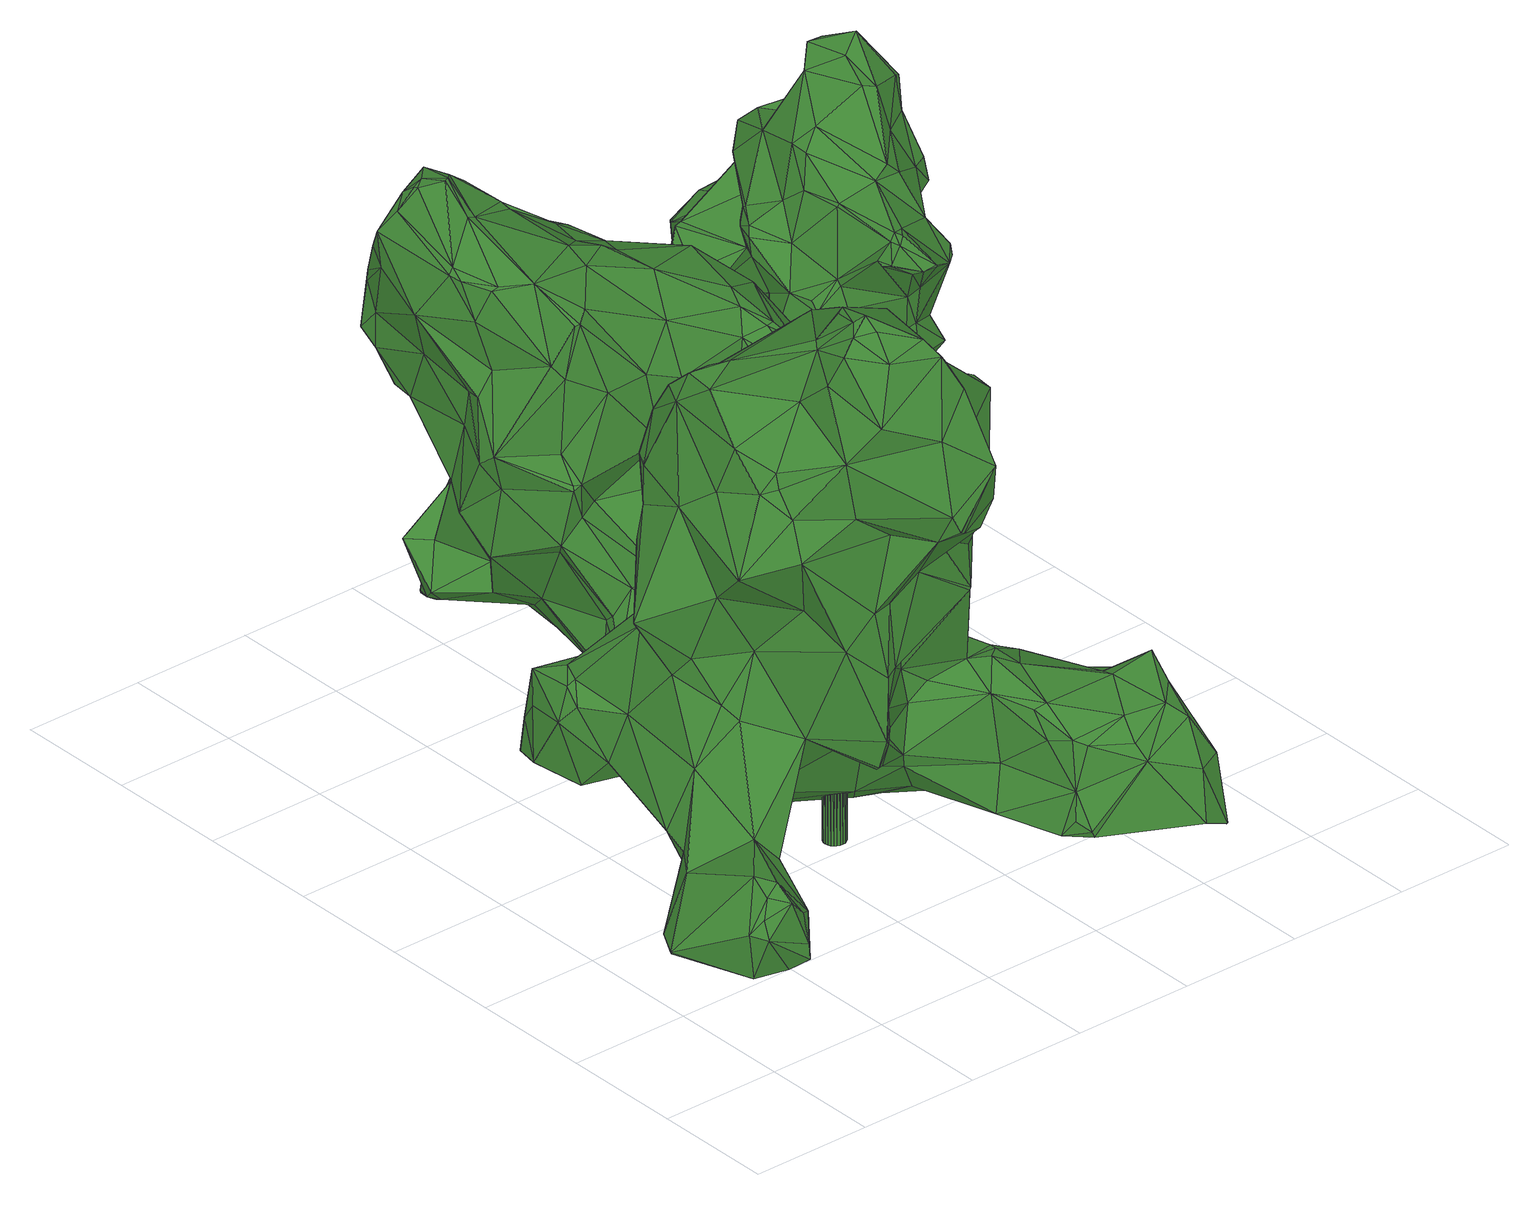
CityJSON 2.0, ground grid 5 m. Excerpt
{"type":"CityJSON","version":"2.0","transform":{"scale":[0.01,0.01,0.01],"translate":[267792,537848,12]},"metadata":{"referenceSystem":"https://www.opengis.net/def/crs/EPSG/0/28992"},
"CityObjects":{
"tree1":{"type":"SolitaryVegetationObject","attributes":{"gtid":47,"crown_width_m":18.58,"crown_median_z":19.38,"crown_r50_m":0.494,"crown_porosity":0.884,"trunk_H_m":6.25,"trunk_DBH_m":0.897,"trunk_radius_m":0.449,"trunk_base_height_m":13.13,"original_gtid":"47"},"geometry":[{"type":"Solid","lod":"3","boundaries":[[[[0,1,2]],[[3,4,5]],[[6,7,8]],[[9,10,11]],[[12,13,14]],[[12,14,15]],[[16,17,18]],[[19,20,21]],[[11,22,9]],[[23,24,25]],[[26,27,28]],[[29,30,31]],[[25,32,23]],[[10,33,34]],[[35,36,37]],[[38,39,40]],[[41,42,43]],[[44,43,42]],[[45,46,47]],[[48,49,50]],[[51,49,48]],[[52,53,54]],[[55,56,57]],[[5,58,59]],[[60,59,58]],[[61,52,27]],[[11,10,34]],[[34,62,11]],[[9,63,10]],[[8,7,56]],[[64,65,66]],[[9,67,63]],[[9,22,67]],[[68,67,22]],[[19,69,70]],[[10,63,33]],[[58,71,72]],[[33,73,34]],[[74,51,48]],[[75,76,77]],[[75,77,36]],[[20,19,78]],[[23,79,24]],[[80,81,82]],[[80,82,83]],[[84,32,25]],[[85,86,87]],[[88,89,90]],[[83,82,91]],[[16,92,93]],[[44,94,87]],[[69,95,70]],[[49,96,97]],[[98,99,85]],[[100,31,101]],[[102,38,103]],[[104,105,106]],[[107,14,13]],[[69,108,95]],[[109,46,110]],[[41,111,112]],[[113,114,23]],[[104,54,105]],[[115,99,98]],[[116,117,118]],[[119,120,121]],[[122,120,119]],[[123,124,125]],[[126,127,6]],[[128,119,121]],[[113,32,84]],[[23,32,113]],[[129,130,76]],[[106,105,92]],[[37,124,123]],[[131,132,133]],[[134,40,39]],[[134,39,83]],[[104,27,52]],[[135,136,137]],[[100,138,139]],[[140,141,142]],[[77,76,130]],[[143,144,95]],[[106,92,16]],[[143,75,36]],[[143,36,35]],[[141,145,146]],[[8,147,148]],[[8,148,149]],[[150,151,152]],[[153,152,151]],[[63,67,154]],[[112,111,97]],[[155,156,71]],[[157,158,28]],[[144,159,123]],[[160,161,162]],[[160,93,161]],[[129,103,38]],[[76,103,129]],[[163,149,148]],[[156,155,164]],[[44,87,165]],[[92,105,166]],[[167,144,125]],[[158,157,155]],[[38,40,168]],[[143,159,144]],[[35,159,143]],[[70,169,19]],[[170,120,171]],[[121,120,170]],[[16,18,106]],[[27,106,18]],[[172,156,164]],[[87,94,85]],[[173,85,99]],[[61,27,26]],[[37,36,174]],[[175,176,161]],[[93,92,166]],[[37,123,35]],[[159,35,123]],[[144,123,125]],[[49,57,50]],[[49,111,57]],[[66,131,64]],[[177,64,131]],[[167,70,95]],[[144,167,95]],[[19,169,178]],[[70,88,169]],[[70,167,88]],[[87,86,165]],[[71,58,179]],[[176,162,161]],[[173,86,85]],[[98,94,115]],[[94,44,115]],[[27,104,106]],[[180,181,182]],[[15,154,12]],[[27,18,157]],[[173,165,86]],[[171,183,184]],[[185,183,171]],[[98,85,94]],[[11,118,22]],[[50,186,48]],[[36,187,174]],[[137,188,99]],[[110,13,68]],[[107,13,110]],[[44,165,147]],[[96,74,189]],[[118,11,62]],[[190,0,2]],[[96,49,51]],[[33,154,191]],[[15,191,154]],[[74,96,51]],[[47,149,163]],[[192,66,65]],[[64,193,65]],[[65,193,74]],[[163,148,194]],[[147,194,148]],[[189,74,193]],[[48,186,74]],[[74,186,192]],[[195,190,177]],[[68,13,12]],[[67,68,12]],[[74,192,65]],[[196,197,117]],[[198,117,197]],[[162,199,200]],[[73,62,34]],[[201,202,203]],[[118,117,198]],[[204,205,112]],[[189,2,1]],[[99,206,137]],[[96,1,97]],[[207,114,208]],[[189,1,96]],[[28,158,209]],[[28,209,26]],[[116,210,117]],[[211,212,213]],[[213,212,185]],[[118,62,116]],[[214,4,215]],[[78,4,214]],[[78,178,4]],[[216,191,15]],[[217,62,180]],[[218,117,210]],[[218,219,117]],[[181,180,62]],[[181,62,73]],[[193,64,177]],[[193,177,190]],[[220,221,72]],[[220,127,221]],[[222,223,203]],[[204,133,72]],[[218,210,116]],[[186,56,132]],[[192,186,132]],[[224,53,52]],[[150,221,151]],[[115,222,99]],[[206,99,222]],[[176,175,84]],[[97,1,204]],[[97,204,112]],[[26,225,226]],[[192,132,66]],[[23,45,79]],[[45,23,114]],[[137,136,188]],[[227,214,215]],[[227,215,228]],[[132,220,133]],[[97,111,49]],[[137,229,135]],[[230,231,105]],[[75,143,108]],[[232,233,141]],[[234,82,81]],[[177,131,195]],[[158,179,235]],[[0,195,131]],[[101,31,30]],[[131,133,204]],[[105,231,166]],[[236,237,166]],[[199,238,188]],[[101,30,228]],[[169,4,178]],[[68,22,198]],[[102,80,83]],[[115,223,222]],[[162,200,136]],[[55,43,8]],[[220,72,133]],[[101,138,100]],[[183,185,232]],[[215,4,3]],[[199,176,239]],[[102,39,38]],[[84,175,240]],[[166,241,93]],[[241,161,93]],[[71,205,72]],[[12,154,67]],[[164,155,157]],[[118,198,22]],[[62,217,218]],[[62,218,116]],[[109,242,47]],[[52,54,104]],[[60,153,243]],[[109,110,196]],[[40,91,244]],[[139,244,91]],[[20,78,214]],[[178,78,19]],[[5,245,235]],[[58,235,179]],[[5,235,58]],[[147,246,247]],[[165,246,147]],[[93,17,16]],[[3,5,59]],[[190,195,0]],[[114,113,208]],[[166,237,241]],[[99,188,173]],[[150,72,221]],[[84,240,113]],[[54,53,224]],[[107,248,145]],[[236,231,129]],[[108,249,75]],[[142,114,207]],[[47,46,109]],[[140,142,207]],[[206,222,203]],[[161,241,250]],[[179,158,155]],[[119,60,243]],[[45,47,79]],[[110,197,196]],[[201,203,223]],[[169,251,4]],[[201,41,112]],[[8,56,55]],[[8,149,6]],[[208,240,252]],[[208,252,139]],[[107,145,14]],[[218,217,212]],[[211,218,212]],[[88,225,89]],[[250,252,240]],[[139,252,250]],[[226,225,88]],[[253,151,221]],[[253,221,127]],[[55,57,41]],[[168,254,255]],[[119,59,60]],[[126,6,149]],[[47,126,149]],[[146,114,142]],[[54,130,230]],[[240,208,113]],[[153,119,243]],[[38,255,129]],[[45,114,146]],[[141,14,145]],[[117,219,196]],[[109,196,219]],[[95,108,143]],[[142,141,146]],[[130,54,77]],[[256,17,93]],[[0,204,1]],[[47,163,79]],[[58,72,60]],[[160,162,135]],[[41,57,111]],[[56,7,132]],[[24,257,25]],[[258,257,24]],[[119,128,59]],[[239,257,258]],[[25,257,239]],[[171,259,260]],[[54,230,105]],[[132,131,66]],[[131,204,0]],[[127,7,6]],[[232,261,183]],[[208,139,138]],[[208,138,207]],[[201,42,41]],[[223,42,201]],[[15,14,233]],[[15,233,216]],[[112,262,172]],[[156,172,262]],[[152,153,60]],[[72,205,204]],[[184,261,140]],[[232,263,233]],[[216,233,263]],[[261,232,141]],[[141,140,261]],[[184,140,207]],[[220,132,7]],[[220,7,127]],[[186,57,56]],[[60,72,152]],[[160,256,93]],[[240,175,161]],[[240,161,250]],[[203,202,206]],[[201,112,172]],[[157,17,164]],[[18,17,157]],[[137,206,229]],[[150,152,72]],[[256,202,164]],[[205,262,112]],[[172,164,202]],[[250,264,244]],[[168,244,264]],[[193,265,189]],[[115,42,223]],[[44,42,115]],[[163,194,258]],[[33,63,154]],[[186,50,57]],[[212,182,185]],[[224,52,61]],[[77,187,36]],[[266,226,88]],[[224,187,77]],[[187,37,174]],[[128,215,3]],[[202,256,229]],[[202,229,206]],[[167,266,88]],[[173,246,165]],[[189,265,2]],[[187,124,37]],[[258,238,199]],[[238,258,194]],[[162,176,199]],[[75,103,76]],[[102,103,75]],[[102,83,39]],[[68,197,110]],[[198,197,68]],[[125,266,167]],[[266,124,226]],[[54,224,77]],[[79,258,24]],[[163,258,79]],[[20,234,21]],[[84,239,176]],[[25,239,84]],[[247,246,188]],[[236,166,231]],[[29,234,30]],[[29,82,234]],[[234,227,30]],[[188,238,247]],[[181,191,216]],[[73,191,181]],[[164,17,256]],[[211,213,171]],[[171,213,185]],[[141,233,14]],[[153,122,119]],[[201,172,202]],[[135,162,136]],[[259,253,260]],[[139,91,100]],[[41,43,55]],[[239,258,199]],[[266,125,124]],[[214,227,234]],[[228,30,227]],[[230,129,231]],[[160,229,256]],[[135,229,160]],[[226,61,26]],[[226,124,61]],[[224,124,187]],[[61,124,224]],[[147,8,43]],[[169,88,251]],[[127,242,253]],[[127,126,242]],[[253,242,219]],[[147,43,44]],[[251,245,4]],[[184,183,261]],[[218,260,219]],[[211,260,218]],[[71,179,155]],[[90,209,158]],[[168,264,254]],[[40,244,168]],[[2,265,190]],[[250,244,139]],[[134,91,40]],[[122,153,259]],[[151,259,153]],[[81,108,21]],[[69,19,21]],[[69,21,108]],[[83,91,134]],[[29,91,82]],[[31,100,91]],[[29,31,91]],[[185,263,232]],[[128,3,59]],[[184,101,267]],[[219,242,109]],[[47,242,126]],[[168,255,38]],[[188,200,199]],[[188,136,200]],[[234,20,214]],[[238,194,247]],[[147,247,194]],[[181,216,263]],[[33,191,73]],[[157,28,27]],[[151,253,259]],[[121,267,268]],[[121,184,267]],[[228,267,101]],[[121,268,128]],[[170,184,121]],[[170,171,184]],[[207,138,184]],[[190,265,193]],[[215,267,228]],[[128,267,215]],[[268,267,128]],[[184,138,101]],[[171,260,211]],[[209,225,26]],[[209,89,225]],[[120,122,259]],[[120,259,171]],[[188,246,173]],[[209,90,89]],[[235,90,158]],[[254,264,237]],[[241,237,264]],[[90,251,88]],[[251,235,245]],[[90,235,251]],[[107,110,248]],[[241,264,250]],[[146,248,45]],[[145,248,146]],[[110,46,248]],[[45,248,46]],[[219,260,253]],[[5,4,245]],[[80,249,81]],[[108,81,249]],[[102,249,80]],[[75,249,102]],[[81,21,234]],[[255,254,237]],[[236,129,255]],[[236,255,237]],[[156,262,71]],[[205,71,262]],[[230,130,129]],[[217,182,212]],[[180,182,217]],[[263,185,182]],[[263,182,181]],[[269,270,271]],[[269,271,272]],[[272,271,273]],[[272,273,274]],[[271,270,275]],[[271,275,273]],[[273,275,276]],[[273,276,274]],[[275,270,277]],[[275,277,276]],[[276,277,278]],[[276,278,274]],[[277,270,279]],[[277,279,278]],[[278,279,280]],[[278,280,274]],[[279,270,281]],[[279,281,280]],[[280,281,282]],[[280,282,274]],[[281,270,283]],[[281,283,282]],[[282,283,284]],[[282,284,274]],[[283,270,285]],[[283,285,284]],[[284,285,286]],[[284,286,274]],[[285,270,287]],[[285,287,286]],[[286,287,288]],[[286,288,274]],[[287,270,289]],[[287,289,288]],[[288,289,290]],[[288,290,274]],[[289,270,291]],[[289,291,290]],[[290,291,292]],[[290,292,274]],[[291,270,293]],[[291,293,292]],[[292,293,294]],[[292,294,274]],[[293,270,295]],[[293,295,294]],[[294,295,296]],[[294,296,274]],[[295,270,297]],[[295,297,296]],[[296,297,298]],[[296,298,274]],[[297,270,299]],[[297,299,298]],[[298,299,300]],[[298,300,274]],[[299,270,301]],[[299,301,300]],[[300,301,302]],[[300,302,274]],[[301,270,303]],[[301,303,302]],[[302,303,304]],[[302,304,274]],[[303,270,305]],[[303,305,304]],[[304,305,306]],[[304,306,274]],[[305,270,307]],[[305,307,306]],[[306,307,308]],[[306,308,274]],[[307,270,309]],[[307,309,308]],[[308,309,310]],[[308,310,274]],[[309,270,311]],[[309,311,310]],[[310,311,312]],[[310,312,274]],[[311,270,313]],[[311,313,312]],[[312,313,314]],[[312,314,274]],[[313,270,315]],[[313,315,314]],[[314,315,316]],[[314,316,274]],[[315,270,317]],[[315,317,316]],[[316,317,318]],[[316,318,274]],[[317,270,269]],[[317,269,318]],[[318,269,272]],[[318,272,274]]]]}]},
"tree2":{"type":"SolitaryVegetationObject","attributes":{"gtid":54,"crown_width_m":15.86,"crown_median_z":22.56,"crown_r50_m":0.489,"crown_porosity":0.857,"trunk_H_m":10.09,"trunk_DBH_m":1.05,"trunk_radius_m":0.527,"trunk_base_height_m":12.47,"original_gtid":"54"},"geometry":[{"type":"Solid","lod":"3","boundaries":[[[[319,320,321]],[[322,323,324]],[[325,326,327]],[[328,329,330]],[[331,332,333]],[[334,335,336]],[[337,338,339]],[[340,341,342]],[[343,344,345]],[[346,347,348]],[[349,350,329]],[[351,352,353]],[[354,325,355]],[[356,357,358]],[[359,360,361]],[[362,363,364]],[[349,365,350]],[[366,367,368]],[[342,354,340]],[[330,320,328]],[[330,321,320]],[[342,369,354]],[[326,369,342]],[[322,324,370]],[[371,372,373]],[[371,374,372]],[[375,376,377]],[[339,378,379]],[[380,363,381]],[[382,383,384]],[[385,381,363]],[[386,345,357]],[[387,388,353]],[[389,390,341]],[[391,392,393]],[[394,395,381]],[[393,396,397]],[[398,372,374]],[[392,396,393]],[[399,400,401]],[[402,403,404]],[[325,369,326]],[[354,369,325]],[[405,406,407]],[[355,408,334]],[[409,410,411]],[[412,411,410]],[[413,414,415]],[[373,372,390]],[[416,365,417]],[[416,350,365]],[[418,419,420]],[[421,422,423]],[[424,425,397]],[[426,427,428]],[[429,430,431]],[[353,352,387]],[[432,400,399]],[[433,434,435]],[[342,341,390]],[[397,333,424]],[[420,436,437]],[[437,418,420]],[[438,371,439]],[[340,440,341]],[[385,441,391]],[[442,441,385]],[[443,322,444]],[[445,439,371]],[[356,358,446]],[[333,396,447]],[[355,448,449]],[[339,450,451]],[[357,345,344]],[[386,356,452]],[[453,454,386]],[[418,437,455]],[[418,455,421]],[[338,450,339]],[[456,457,458]],[[459,460,346]],[[319,328,320]],[[461,462,360]],[[463,368,464]],[[417,464,368]],[[326,342,390]],[[364,430,362]],[[465,459,346]],[[377,428,466]],[[467,468,469]],[[427,470,436]],[[471,472,473]],[[465,346,348]],[[332,424,333]],[[371,473,474]],[[475,403,476]],[[453,452,477]],[[453,386,452]],[[478,464,432]],[[349,329,319]],[[328,319,329]],[[467,479,480]],[[413,481,414]],[[399,401,482]],[[427,436,420]],[[427,420,466]],[[469,382,384]],[[422,483,423]],[[421,423,484]],[[371,474,445]],[[376,428,377]],[[376,375,485]],[[486,448,487]],[[449,448,486]],[[488,377,466]],[[380,364,363]],[[489,481,490]],[[491,492,493]],[[324,323,494]],[[351,495,496]],[[351,496,497]],[[331,333,447]],[[498,460,438]],[[439,498,438]],[[373,389,471]],[[472,341,440]],[[472,389,341]],[[438,361,499]],[[359,361,460]],[[359,460,459]],[[435,477,500]],[[367,501,502]],[[469,503,467]],[[504,479,505]],[[371,471,473]],[[498,439,506]],[[507,430,508]],[[485,403,509]],[[424,510,511]],[[471,389,472]],[[332,510,424]],[[512,507,508]],[[481,513,514]],[[480,444,322]],[[430,507,431]],[[368,509,366]],[[403,366,509]],[[377,515,375]],[[348,512,465]],[[516,465,512]],[[379,378,517]],[[362,518,442]],[[519,520,415]],[[413,415,520]],[[379,517,330]],[[391,441,392]],[[460,498,347]],[[346,460,347]],[[330,329,350]],[[330,350,379]],[[503,469,384]],[[373,471,371]],[[435,521,433]],[[426,463,478]],[[499,371,438]],[[447,396,392]],[[522,387,395]],[[523,395,387]],[[333,397,396]],[[487,336,494]],[[327,326,390]],[[327,390,372]],[[389,373,390]],[[362,385,363]],[[362,442,385]],[[405,524,406]],[[525,484,423]],[[386,357,356]],[[384,526,503]],[[380,395,527]],[[383,382,528]],[[383,528,529]],[[371,499,374]],[[521,530,531]],[[508,364,532]],[[325,398,355]],[[327,398,325]],[[408,355,398]],[[451,450,533]],[[410,516,532]],[[508,532,512]],[[516,512,532]],[[534,515,377]],[[488,534,377]],[[375,515,404]],[[534,404,515]],[[376,485,428]],[[535,536,537]],[[349,319,400]],[[476,538,475]],[[519,415,539]],[[400,432,365]],[[400,365,349]],[[482,401,321]],[[461,324,462]],[[425,540,397]],[[388,495,353]],[[321,401,319]],[[435,434,541]],[[541,542,435]],[[453,435,542]],[[319,401,400]],[[403,485,404]],[[375,404,485]],[[453,477,435]],[[460,361,438]],[[418,543,544]],[[421,543,418]],[[393,540,391]],[[545,419,418]],[[544,419,545]],[[544,545,418]],[[508,430,364]],[[504,444,479]],[[391,381,385]],[[482,470,546]],[[470,482,547]],[[456,548,541]],[[544,541,548]],[[440,340,549]],[[339,451,378]],[[345,483,343]],[[549,343,483]],[[550,551,362]],[[552,553,528]],[[544,488,419]],[[554,529,553]],[[335,555,336]],[[535,433,521]],[[521,505,535]],[[344,549,486]],[[343,549,344]],[[486,549,340]],[[352,554,552]],[[351,554,352]],[[556,517,378]],[[378,557,556]],[[511,475,558]],[[347,559,348]],[[481,429,513]],[[560,514,513]],[[429,560,513]],[[561,407,337]],[[386,525,345]],[[525,423,345]],[[362,430,562]],[[505,536,535]],[[463,509,368]],[[539,492,563]],[[452,446,564]],[[565,540,425]],[[565,425,381]],[[426,428,485]],[[451,566,557]],[[490,566,451]],[[524,405,447]],[[505,521,504]],[[567,555,335]],[[485,509,463]],[[427,466,428]],[[485,463,426]],[[568,501,475]],[[367,475,501]],[[510,501,511]],[[344,486,358]],[[569,570,433]],[[402,570,569]],[[467,503,479]],[[360,462,567]],[[567,462,555]],[[473,472,571]],[[473,571,563]],[[350,572,379]],[[321,573,547]],[[478,546,470]],[[368,367,417]],[[416,417,367]],[[470,574,436]],[[522,388,387]],[[565,391,540]],[[498,560,575]],[[576,534,548]],[[576,548,456]],[[486,487,358]],[[331,447,405]],[[577,575,560]],[[366,403,475]],[[521,531,504]],[[489,490,451]],[[489,451,550]],[[542,541,544]],[[538,558,475]],[[482,546,399]],[[334,336,487]],[[473,578,474]],[[568,475,511]],[[578,473,563]],[[534,576,404]],[[563,579,580]],[[431,575,577]],[[524,447,441]],[[321,566,520]],[[356,446,452]],[[322,370,480]],[[467,480,370]],[[581,511,558]],[[461,360,359]],[[518,524,441]],[[442,518,441]],[[582,493,583]],[[518,406,524]],[[413,490,481]],[[583,414,481]],[[583,493,414]],[[415,414,493]],[[387,352,412]],[[571,440,579]],[[579,440,584]],[[416,367,585]],[[502,585,367]],[[502,332,331]],[[586,500,587]],[[447,392,441]],[[477,452,588]],[[530,521,435]],[[435,500,530]],[[394,589,511]],[[445,506,439]],[[582,506,445]],[[469,468,590]],[[538,495,558]],[[344,358,357]],[[502,416,585]],[[561,416,502]],[[561,502,331]],[[568,511,501]],[[406,518,533]],[[518,591,533]],[[434,456,541]],[[456,434,592]],[[491,493,582]],[[520,519,573]],[[520,573,321]],[[332,501,510]],[[397,540,393]],[[478,463,464]],[[506,583,560]],[[560,498,506]],[[475,367,366]],[[504,531,444]],[[517,556,330]],[[321,330,556]],[[583,514,560]],[[506,582,583]],[[443,500,586]],[[539,415,493]],[[443,586,322]],[[479,444,480]],[[554,351,497]],[[381,395,380]],[[353,495,351]],[[370,324,461]],[[370,461,459]],[[446,358,487]],[[398,327,372]],[[334,408,335]],[[569,593,402]],[[402,593,403]],[[578,491,582]],[[547,574,470]],[[584,455,580]],[[422,455,584]],[[403,593,476]],[[563,491,578]],[[573,519,574]],[[519,436,574]],[[587,477,588]],[[321,547,482]],[[420,419,466]],[[576,456,458]],[[511,425,424]],[[567,374,499]],[[335,408,374]],[[334,487,448]],[[334,448,355]],[[398,374,408]],[[335,374,567]],[[561,337,572]],[[399,478,432]],[[494,446,487]],[[594,494,323]],[[595,410,532]],[[497,496,569]],[[538,569,496]],[[459,461,359]],[[575,507,559]],[[422,421,455]],[[571,472,440]],[[549,483,440]],[[422,440,483]],[[571,579,563]],[[434,433,570]],[[406,450,338]],[[481,514,583]],[[512,348,559]],[[512,559,507]],[[494,564,446]],[[339,379,572]],[[339,572,337]],[[580,455,437]],[[478,470,426]],[[423,483,345]],[[579,584,580]],[[440,422,584]],[[410,527,523]],[[595,527,410]],[[525,454,484]],[[493,492,539]],[[542,543,421]],[[544,543,542]],[[573,574,547]],[[563,492,491]],[[416,572,350]],[[561,572,416]],[[538,496,495]],[[451,557,378]],[[556,566,321]],[[557,566,556]],[[593,538,476]],[[520,566,413]],[[413,566,490]],[[569,538,593]],[[488,466,419]],[[425,589,381]],[[394,381,589]],[[427,426,470]],[[434,570,592]],[[565,381,391]],[[518,362,551]],[[394,495,388]],[[511,495,394]],[[484,454,421]],[[586,587,564]],[[354,449,340]],[[544,548,488]],[[594,564,494]],[[386,454,525]],[[399,546,478]],[[425,511,589]],[[575,347,498]],[[563,580,596]],[[445,474,578]],[[445,578,582]],[[436,596,437]],[[580,437,596]],[[362,562,550]],[[430,429,562]],[[550,562,489]],[[481,562,429]],[[481,489,562]],[[587,452,564]],[[587,500,477]],[[586,594,322]],[[586,564,594]],[[587,588,452]],[[355,449,354]],[[577,560,429]],[[552,412,352]],[[529,536,383]],[[340,449,486]],[[529,537,536]],[[337,407,338]],[[456,592,597]],[[598,597,592]],[[523,387,412]],[[523,412,410]],[[370,459,468]],[[370,468,467]],[[577,429,431]],[[465,516,599]],[[465,599,590]],[[590,468,465]],[[459,465,468]],[[469,409,382]],[[590,409,469]],[[502,501,332]],[[581,558,495]],[[581,495,511]],[[394,388,522]],[[563,596,539]],[[519,539,596]],[[436,519,596]],[[456,597,457]],[[402,457,597]],[[451,600,550]],[[533,600,451]],[[591,600,533]],[[417,365,464]],[[551,550,600]],[[551,600,518]],[[432,464,365]],[[533,450,406]],[[338,407,406]],[[598,402,597]],[[394,522,395]],[[592,570,598]],[[402,598,570]],[[499,360,567]],[[409,411,382]],[[529,528,553]],[[488,548,534]],[[412,382,411]],[[431,507,575]],[[535,554,433]],[[537,554,535]],[[569,554,497]],[[433,554,569]],[[516,410,599]],[[409,590,599]],[[409,599,410]],[[594,323,322]],[[542,601,453]],[[499,361,360]],[[404,576,457]],[[576,458,457]],[[552,554,553]],[[404,457,402]],[[518,600,591]],[[503,526,479]],[[331,405,407]],[[552,528,412]],[[331,407,561]],[[412,528,382]],[[595,532,364]],[[531,530,444]],[[530,500,444]],[[443,444,500]],[[380,527,364]],[[595,364,527]],[[575,559,347]],[[537,529,554]],[[384,383,526]],[[536,526,383]],[[505,526,536]],[[479,526,505]],[[555,462,336]],[[494,336,462]],[[494,462,324]],[[454,453,601]],[[421,454,601]],[[542,421,601]],[[523,527,395]],[[602,603,604]],[[602,604,605]],[[605,604,606]],[[605,606,607]],[[604,603,608]],[[604,608,606]],[[606,608,609]],[[606,609,607]],[[608,603,610]],[[608,610,609]],[[609,610,611]],[[609,611,607]],[[610,603,612]],[[610,612,611]],[[611,612,613]],[[611,613,607]],[[612,603,614]],[[612,614,613]],[[613,614,615]],[[613,615,607]],[[614,603,616]],[[614,616,615]],[[615,616,617]],[[615,617,607]],[[616,603,618]],[[616,618,617]],[[617,618,619]],[[617,619,607]],[[618,603,620]],[[618,620,619]],[[619,620,621]],[[619,621,607]],[[620,603,622]],[[620,622,621]],[[621,622,623]],[[621,623,607]],[[622,603,624]],[[622,624,623]],[[623,624,625]],[[623,625,607]],[[624,603,626]],[[624,626,625]],[[625,626,627]],[[625,627,607]],[[626,603,628]],[[626,628,627]],[[627,628,629]],[[627,629,607]],[[628,603,630]],[[628,630,629]],[[629,630,631]],[[629,631,607]],[[630,603,632]],[[630,632,631]],[[631,632,633]],[[631,633,607]],[[632,603,634]],[[632,634,633]],[[633,634,635]],[[633,635,607]],[[634,603,636]],[[634,636,635]],[[635,636,637]],[[635,637,607]],[[636,603,638]],[[636,638,637]],[[637,638,639]],[[637,639,607]],[[638,603,640]],[[638,640,639]],[[639,640,641]],[[639,641,607]],[[640,603,642]],[[640,642,641]],[[641,642,643]],[[641,643,607]],[[642,603,644]],[[642,644,643]],[[643,644,645]],[[643,645,607]],[[644,603,646]],[[644,646,645]],[[645,646,647]],[[645,647,607]],[[646,603,648]],[[646,648,647]],[[647,648,649]],[[647,649,607]],[[648,603,650]],[[648,650,649]],[[649,650,651]],[[649,651,607]],[[650,603,602]],[[650,602,651]],[[651,602,605]],[[651,605,607]]]]}]},
"tree3":{"type":"SolitaryVegetationObject","attributes":{"gtid":71,"crown_width_m":10.89,"crown_median_z":25.37,"crown_r50_m":0.395,"crown_porosity":0.889,"trunk_H_m":12.42,"trunk_DBH_m":0.806,"trunk_radius_m":0.403,"trunk_base_height_m":12.95,"original_gtid":"71"},"geometry":[{"type":"Solid","lod":"3","boundaries":[[[[652,653,654]],[[655,656,657]],[[658,659,660]],[[661,662,663]],[[664,665,666]],[[667,668,669]],[[670,671,672]],[[673,674,675]],[[661,663,676]],[[677,678,679]],[[680,681,682]],[[683,684,685]],[[686,687,688]],[[689,662,661]],[[690,691,692]],[[693,668,694]],[[660,659,695]],[[696,664,697]],[[698,699,674]],[[700,701,702]],[[703,704,705]],[[706,707,708]],[[709,710,711]],[[712,710,709]],[[713,714,715]],[[664,666,716]],[[671,670,717]],[[715,718,706]],[[719,720,677]],[[720,653,652]],[[695,721,660]],[[722,723,724]],[[722,724,725]],[[675,726,673]],[[676,727,661]],[[728,729,680]],[[666,665,730]],[[666,730,731]],[[732,716,662]],[[713,708,733]],[[734,688,735]],[[697,689,703]],[[703,661,704]],[[736,737,738]],[[705,704,739]],[[704,661,739]],[[661,703,689]],[[740,741,742]],[[719,743,744]],[[700,745,701]],[[702,746,747]],[[727,748,739]],[[749,750,751]],[[692,691,675]],[[752,727,676]],[[695,753,754]],[[755,756,757]],[[697,749,696]],[[689,732,662]],[[709,758,759]],[[760,758,709]],[[697,732,689]],[[733,761,762]],[[705,739,748]],[[763,684,683]],[[750,741,751]],[[730,764,765]],[[697,664,732]],[[696,665,664]],[[686,766,767]],[[686,768,766]],[[678,769,770]],[[771,772,749]],[[773,759,774]],[[771,773,774]],[[701,775,702]],[[776,777,710]],[[657,656,778]],[[766,779,780]],[[706,775,707]],[[781,782,687]],[[781,687,686]],[[783,674,733]],[[677,784,785]],[[688,672,786]],[[688,786,735]],[[677,785,743]],[[762,714,713]],[[762,787,714]],[[735,788,734]],[[669,668,789]],[[701,783,707]],[[698,790,699]],[[677,743,719]],[[744,785,791]],[[789,668,695]],[[695,668,693]],[[792,793,794]],[[795,750,749]],[[675,691,726]],[[796,797,798]],[[747,799,796]],[[661,727,739]],[[690,701,691]],[[745,691,701]],[[698,701,690]],[[800,666,801]],[[800,716,666]],[[691,745,700]],[[653,802,654]],[[731,803,804]],[[742,805,768]],[[744,806,719]],[[748,752,791]],[[740,807,808]],[[712,740,808]],[[778,682,809]],[[810,657,778]],[[797,811,798]],[[655,657,810]],[[812,813,814]],[[717,810,809]],[[744,743,785]],[[815,688,734]],[[678,652,769]],[[750,805,742]],[[741,750,742]],[[816,725,813]],[[812,817,818]],[[683,685,819]],[[679,678,820]],[[784,677,779]],[[784,779,766]],[[795,749,697]],[[682,717,809]],[[821,822,726]],[[673,726,822]],[[821,796,822]],[[778,809,810]],[[763,797,685]],[[763,685,684]],[[660,721,658]],[[664,716,732]],[[690,790,698]],[[675,699,790]],[[675,790,692]],[[690,692,790]],[[823,824,758]],[[681,825,826]],[[710,777,827]],[[735,776,788]],[[786,756,776]],[[786,776,735]],[[756,755,776]],[[828,829,725]],[[736,830,737]],[[797,831,728]],[[812,816,813]],[[669,789,754]],[[804,803,754]],[[672,688,687]],[[669,737,830]],[[669,754,803]],[[669,803,737]],[[804,754,753]],[[695,754,789]],[[669,830,667]],[[826,825,757]],[[757,825,718]],[[713,733,762]],[[663,832,802]],[[738,694,736]],[[814,833,812]],[[675,674,699]],[[798,822,796]],[[673,822,798]],[[753,666,731]],[[804,753,731]],[[701,674,783]],[[698,674,701]],[[762,834,725]],[[778,728,682]],[[835,693,818]],[[695,801,753]],[[826,757,836]],[[801,658,837]],[[774,758,824]],[[838,812,839]],[[667,694,668]],[[795,840,750]],[[841,842,722]],[[843,793,844]],[[775,718,825]],[[749,751,771]],[[839,812,818]],[[756,786,836]],[[672,836,786]],[[756,836,757]],[[783,708,707]],[[672,845,836]],[[825,746,775]],[[752,676,806]],[[844,715,714]],[[702,775,746]],[[681,746,825]],[[846,746,681]],[[733,708,783]],[[715,706,708]],[[823,760,724]],[[736,667,830]],[[694,667,736]],[[847,724,848]],[[849,655,810]],[[846,831,799]],[[792,844,793]],[[677,720,678]],[[679,820,656]],[[714,787,850]],[[808,807,788]],[[838,722,816]],[[805,750,840]],[[828,724,760]],[[725,724,828]],[[847,823,724]],[[801,659,658]],[[700,702,821]],[[791,806,744]],[[752,806,791]],[[802,806,676]],[[800,832,716]],[[662,716,832]],[[737,851,738]],[[803,851,737]],[[818,817,835]],[[792,715,844]],[[722,848,723]],[[738,842,694]],[[837,652,852]],[[853,833,854]],[[814,854,833]],[[761,854,814]],[[834,813,725]],[[672,687,670]],[[782,670,687]],[[780,656,655]],[[655,766,780]],[[713,715,708]],[[757,794,793]],[[757,793,755]],[[722,725,816]],[[797,799,831]],[[711,855,856]],[[728,680,857]],[[679,779,677]],[[680,846,681]],[[659,801,695]],[[785,784,791]],[[817,811,835]],[[819,778,656]],[[845,858,836]],[[717,858,845]],[[859,696,749]],[[847,824,823]],[[771,751,740]],[[833,860,861]],[[751,741,740]],[[856,850,828]],[[847,848,765]],[[760,823,758]],[[725,829,787]],[[850,787,829]],[[761,814,813]],[[834,761,813]],[[742,768,740]],[[731,851,803]],[[691,700,821]],[[691,821,726]],[[748,727,752]],[[686,688,815]],[[821,702,747]],[[758,774,759]],[[855,711,827]],[[767,766,655]],[[849,767,655]],[[859,749,772]],[[837,658,862]],[[812,833,817]],[[663,662,832]],[[837,862,763]],[[728,857,682]],[[686,767,781]],[[775,701,707]],[[652,678,720]],[[693,835,721]],[[693,721,695]],[[859,772,824]],[[734,807,815]],[[706,718,775]],[[776,712,788]],[[712,808,788]],[[710,712,776]],[[846,729,831]],[[728,831,729]],[[768,686,815]],[[844,714,850]],[[844,850,855]],[[827,711,710]],[[722,842,848]],[[738,848,842]],[[863,683,819]],[[843,755,793]],[[819,685,728]],[[819,728,778]],[[797,728,685]],[[753,801,666]],[[801,837,852]],[[794,718,792]],[[855,827,843]],[[863,769,683]],[[858,717,682]],[[780,679,656]],[[769,863,770]],[[671,845,672]],[[763,769,837]],[[683,769,763]],[[788,807,734]],[[815,807,768]],[[740,768,807]],[[852,654,802]],[[763,864,797]],[[837,769,652]],[[762,725,787]],[[853,860,833]],[[861,860,674]],[[674,860,733]],[[679,780,779]],[[847,765,764]],[[653,806,802]],[[720,806,653]],[[850,829,828]],[[663,802,676]],[[656,820,819]],[[863,819,770]],[[771,774,772]],[[719,806,720]],[[694,842,841]],[[724,723,848]],[[730,665,764]],[[773,709,759]],[[824,772,774]],[[800,801,852]],[[665,696,764]],[[798,811,817]],[[654,852,652]],[[821,747,796]],[[826,865,681]],[[858,682,865]],[[681,865,682]],[[845,671,717]],[[858,865,836]],[[836,865,826]],[[748,791,840]],[[748,840,705]],[[805,791,784]],[[757,718,794]],[[805,784,768]],[[766,768,784]],[[856,828,760]],[[760,709,856]],[[711,856,709]],[[856,855,850]],[[740,712,866]],[[839,867,838]],[[833,798,817]],[[773,866,709]],[[712,709,866]],[[857,680,682]],[[771,866,773]],[[770,819,820]],[[770,820,678]],[[762,761,834]],[[805,840,791]],[[852,802,832]],[[818,867,839]],[[722,838,841]],[[818,693,867]],[[693,694,867]],[[811,797,864]],[[811,864,835]],[[852,832,800]],[[867,694,841]],[[867,841,838]],[[767,782,781]],[[862,835,864]],[[763,862,864]],[[812,838,816]],[[717,782,810]],[[810,782,849]],[[670,782,717]],[[849,782,767]],[[847,859,824]],[[764,859,847]],[[764,696,859]],[[715,792,718]],[[747,746,799]],[[797,796,799]],[[846,799,746]],[[776,868,777]],[[843,827,868]],[[843,868,755]],[[827,777,868]],[[776,755,868]],[[861,674,673]],[[798,833,861]],[[861,673,798]],[[761,733,860]],[[761,860,853]],[[854,761,853]],[[862,658,721]],[[862,721,835]],[[795,697,840]],[[703,840,697]],[[705,840,703]],[[843,844,855]],[[680,729,846]],[[740,866,771]],[[738,851,848]],[[848,851,765]],[[730,851,731]],[[765,851,730]],[[869,870,871]],[[869,871,872]],[[872,871,873]],[[872,873,874]],[[871,870,875]],[[871,875,873]],[[873,875,876]],[[873,876,874]],[[875,870,877]],[[875,877,876]],[[876,877,878]],[[876,878,874]],[[877,870,879]],[[877,879,878]],[[878,879,880]],[[878,880,874]],[[879,870,881]],[[879,881,880]],[[880,881,882]],[[880,882,874]],[[881,870,883]],[[881,883,882]],[[882,883,884]],[[882,884,874]],[[883,870,885]],[[883,885,884]],[[884,885,886]],[[884,886,874]],[[885,870,887]],[[885,887,886]],[[886,887,888]],[[886,888,874]],[[887,870,889]],[[887,889,888]],[[888,889,890]],[[888,890,874]],[[889,870,891]],[[889,891,890]],[[890,891,892]],[[890,892,874]],[[891,870,893]],[[891,893,892]],[[892,893,894]],[[892,894,874]],[[893,870,895]],[[893,895,894]],[[894,895,896]],[[894,896,874]],[[895,870,897]],[[895,897,896]],[[896,897,898]],[[896,898,874]],[[897,870,899]],[[897,899,898]],[[898,899,900]],[[898,900,874]],[[899,870,901]],[[899,901,900]],[[900,901,902]],[[900,902,874]],[[901,870,903]],[[901,903,902]],[[902,903,904]],[[902,904,874]],[[903,870,905]],[[903,905,904]],[[904,905,906]],[[904,906,874]],[[905,870,907]],[[905,907,906]],[[906,907,908]],[[906,908,874]],[[907,870,909]],[[907,909,908]],[[908,909,910]],[[908,910,874]],[[909,870,911]],[[909,911,910]],[[910,911,912]],[[910,912,874]],[[911,870,913]],[[911,913,912]],[[912,913,914]],[[912,914,874]],[[913,870,915]],[[913,915,914]],[[914,915,916]],[[914,916,874]],[[915,870,917]],[[915,917,916]],[[916,917,918]],[[916,918,874]],[[917,870,869]],[[917,869,918]],[[918,869,872]],[[918,872,874]]]]}]}
},
"vertices":[
[317,357,546],[285,449,540],[270,357,500],[1072,629,1283],[1157,461,1582],[999,625,1270],[1154,1100,220],[752,1082,361],[843,1213,310],[2210,119,157],[2211,113,163],[2090,88,221],[2203,575,387],[2116,815,307],[2015,906,526],[2194,536,622],[617,1468,1704],[568,1389,1541],[582,1403,1694],[1359,384,1856],[1398,444,1679],[1457,620,1890],[2021,247,201],[1571,1478,351],[1549,1468,329],[1296,1596,529],[633,962,1945],[615,1264,2009],[604,1030,1745],[1482,788,1551],[1524,730,1308],[1643,862,1293],[1364,1639,653],[2239,207,403],[2114,135,416],[1026,705,2464],[1052,864,2416],[986,729,2440],[1486,1368,1883],[1714,1262,1730],[1701,1278,1710],[435,1104,368],[446,1436,493],[604,1333,465],[417,1553,357],[1648,1066,281],[1620,906,195],[1360,1016,204],[152,717,200],[134,766,215],[153,757,204],[59,633,222],[651,1237,2125],[731,1218,2137],[802,1280,2074],[505,1064,213],[576,980,222],[461,1011,224],[872,631,1158],[1052,612,989],[974,528,793],[641,1109,2120],[1918,207,490],[2224,256,307],[416,293,217],[355,335,179],[488,426,206],[2210,480,230],[2181,526,205],[1310,500,2143],[1166,451,2001],[731,972,1060],[829,805,735],[2144,250,569],[219,371,177],[1336,957,2255],[1280,1153,2193],[1149,1150,2233],[1213,382,1633],[1480,1353,266],[1634,829,1922],[1638,743,1907],[1657,833,1768],[1803,1189,1701],[1331,1652,715],[392,1835,517],[424,1841,412],[374,1836,388],[862,621,1945],[709,807,1815],[711,736,1720],[1655,1038,1560],[724,1520,1612],[704,1543,1447],[332,1713,412],[1234,534,2289],[56,634,229],[254,781,413],[359,1750,620],[382,1781,751],[1649,890,1294],[1610,809,1263],[1483,1163,1900],[1436,1246,1978],[642,1336,2035],[743,1454,1936],[659,1445,1875],[2082,868,263],[1341,639,2178],[1607,875,192],[2019,837,209],[424,997,334],[509,1036,629],[1422,1588,701],[1587,1279,619],[329,1576,642],[1710,268,248],[1656,372,207],[1723,269,223],[1056,617,860],[1296,795,705],[1296,832,831],[1122,712,681],[949,685,2411],[914,842,2302],[899,676,2350],[1242,1028,227],[1160,926,331],[1105,636,1000],[1289,1388,1930],[1135,1290,2082],[501,402,335],[625,710,247],[575,650,407],[1795,1196,1683],[659,1484,868],[683,1569,781],[514,1648,820],[1505,967,1183],[1503,1151,1332],[1745,868,738],[1934,934,615],[1801,995,664],[1186,578,2360],[1029,580,2317],[1994,933,520],[1748,1017,504],[821,1612,254],[936,1320,337],[1159,1162,200],[985,598,643],[1020,608,639],[976,572,664],[1052,610,716],[2233,311,364],[582,999,1328],[550,1104,1038],[553,1176,1636],[532,822,1500],[1028,648,2422],[682,1392,1199],[1061,1382,1223],[1028,1477,1000],[1212,1288,266],[362,1198,1216],[621,1789,287],[911,1536,1639],[954,534,2098],[1441,1391,1802],[1161,388,1715],[1408,819,745],[1578,669,694],[520,1174,951],[707,1814,464],[1022,850,2407],[1199,1609,973],[1161,1618,964],[414,295,281],[1187,372,1651],[813,795,1278],[1895,251,555],[2079,299,630],[1916,335,623],[1666,768,768],[1564,785,790],[1687,490,693],[356,689,191],[939,877,2317],[780,1715,573],[180,350,380],[336,297,479],[2175,398,638],[480,542,196],[234,303,357],[956,1419,452],[424,340,385],[1645,685,201],[1920,529,261],[2001,442,230],[1210,1559,713],[781,1518,701],[475,1364,717],[507,1333,1088],[409,1575,790],[493,690,502],[662,969,799],[425,1640,815],[1500,1097,870],[1378,1200,952],[658,854,1794],[1679,321,281],[1655,448,570],[1697,361,593],[1646,512,670],[1321,426,1596],[1204,625,1365],[2186,502,712],[1741,327,569],[1695,339,391],[1550,608,231],[757,983,458],[1093,790,662],[383,1589,764],[370,1518,716],[781,1163,2161],[711,826,1874],[850,862,2101],[1311,647,1449],[1479,663,1177],[580,1383,1128],[872,1364,1892],[861,1430,1849],[1751,713,729],[2027,583,650],[1440,520,1614],[701,676,1569],[877,1430,1819],[1032,1546,1606],[816,1569,475],[1233,1596,714],[1282,1524,1003],[1060,1537,1500],[1333,816,337],[1036,586,797],[1446,1355,1494],[1056,606,1586],[740,1739,365],[822,1629,303],[2008,877,241],[1440,844,2025],[1330,1441,1429],[910,623,1700],[1186,1281,1195],[1243,753,483],[1310,1410,1723],[1311,1417,1814],[614,1479,1334],[1281,1590,512],[1254,1571,503],[1231,741,541],[1594,636,414],[1733,825,750],[617,1018,859],[2004,501,685],[1362,1402,1609],[237,333,429],[867,727,2221],[1475,663,1166],[1261,791,1077],[1170,996,114],[1125,995,113],[1168,1008,114],[1161,982,739],[1160,993,739],[1117,981,738],[1163,1018,114],[1155,1004,739],[1156,1027,114],[1148,1013,739],[1147,1034,114],[1138,1020,739],[1136,1039,114],[1127,1024,739],[1124,1040,114],[1116,1026,739],[1112,1038,114],[1104,1024,739],[1102,1033,113],[1093,1019,739],[1093,1026,113],[1084,1012,738],[1086,1017,113],[1077,1002,738],[1081,1006,113],[1073,991,738],[1080,994,112],[1072,980,737],[1082,982,112],[1074,968,737],[1087,972,112],[1078,957,737],[1094,963,112],[1086,948,737],[1103,956,112],[1095,941,737],[1114,951,112],[1106,937,737],[1126,950,112],[1118,936,737],[1138,952,112],[1129,938,737],[1148,957,112],[1140,942,737],[1157,964,113],[1149,950,738],[1164,973,113],[1156,959,738],[1169,984,113],[1160,970,738],
[745,1734,357],[755,1695,378],[772,1759,630],[1395,2740,1665],[1266,2704,1784],[1271,2634,1854],[666,2722,2243],[625,2696,2230],[686,2617,2273],[768,1671,369],[850,1629,288],[804,1642,390],[1612,1674,165],[1671,1980,209],[1752,1679,172],[883,2747,2138],[951,2625,2080],[1024,2751,2004],[1200,1313,306],[1205,1310,311],[1087,1343,502],[517,2793,2047],[539,2423,2026],[565,2739,2137],[603,2949,1735],[628,2976,1759],[567,2942,1565],[1525,2036,1771],[1502,1959,1735],[1596,1887,1670],[787,1839,217],[873,1616,294],[1761,2575,618],[1912,2407,796],[1909,2377,747],[613,2764,2188],[730,2787,2235],[755,3080,1611],[726,3068,1619],[744,3016,1745],[1235,2321,1908],[1166,2466,1906],[1148,2304,1970],[1595,1734,949],[1834,1797,995],[1749,1743,1234],[810,1873,219],[1245,2247,212],[1253,2191,195],[1180,2198,167],[624,2714,2228],[1447,2429,1747],[721,2169,2038],[710,2521,2155],[623,2253,2024],[746,2527,2140],[680,2744,506],[636,2607,556],[607,2624,570],[978,1398,557],[959,1418,526],[1918,1838,998],[1777,1833,659],[1881,2500,1202],[1771,2700,1068],[1857,2524,1235],[1722,1652,632],[741,3112,1441],[1935,2293,833],[1890,2347,734],[552,2375,2019],[555,2423,2053],[1867,1660,336],[1784,1553,239],[1939,1718,278],[1718,2140,532],[1789,2001,789],[1776,1586,215],[1905,1750,219],[707,2625,2272],[794,1927,317],[779,1864,260],[763,1821,385],[1252,2484,674],[1220,2395,373],[959,2556,542],[1535,1522,339],[1486,1491,447],[1500,1520,355],[780,2706,2221],[1856,2291,1257],[1907,2138,1195],[1881,2401,1146],[1879,2406,1103],[993,1769,897],[874,2019,1145],[771,1964,1143],[1124,1828,272],[1049,1914,263],[604,2489,1120],[657,2642,779],[735,2421,763],[628,2742,1342],[585,2616,1593],[577,2872,1506],[1816,1911,238],[1879,1833,307],[832,2299,600],[684,2354,685],[626,2572,578],[1427,1818,1319],[1606,1768,1282],[1501,1778,1487],[822,1957,261],[1457,2756,993],[1274,2756,1015],[1202,2883,1183],[574,2237,927],[528,2355,1077],[996,2208,1989],[853,2048,1939],[486,2548,1826],[1714,1532,352],[1690,1599,648],[1338,2810,1475],[1474,2875,1391],[796,2004,1916],[807,2985,1726],[1739,1519,210],[746,2852,2037],[709,2841,2036],[1211,1557,542],[1203,1583,742],[1054,3079,1474],[1006,2965,1344],[799,2963,1394],[621,2436,1368],[988,2677,945],[1032,2451,849],[960,2465,886],[1526,2255,1842],[1250,2136,1908],[1314,2483,1842],[1197,2612,1898],[1036,2199,345],[897,1989,264],[1721,2144,1666],[566,2554,635],[1597,2573,1564],[1593,2324,1599],[1795,2492,1340],[787,2207,686],[604,2266,2008],[571,2317,1871],[711,2064,1747],[777,2013,1911],[1459,2284,428],[1386,2373,485],[1061,2987,1360],[898,2041,441],[1605,2718,1371],[1438,2707,1620],[1154,1876,1187],[796,1878,531],[571,2864,1657],[618,2814,1364],[937,2513,493],[668,2995,1835],[858,2871,1937],[571,2715,785],[1264,1594,982],[1182,1620,988],[748,2053,1372],[713,1946,1304],[741,1931,1305],[1048,2835,1921],[1752,2473,615],[1730,2514,619],[1723,2603,650],[1177,1981,1795],[1010,2320,2014],[1287,2844,1363],[1512,2027,329],[1438,1882,302],[1778,2555,1310],[1523,2857,1351],[1614,2680,1261],[1051,1942,1638],[1583,1731,1547],[1772,1753,1373],[1083,2249,327],[1684,1988,216],[1710,2146,434],[1645,1834,1606],[1179,1933,1364],[1128,1920,1342],[681,2749,511],[1832,1883,1420],[950,1426,547],[1645,1549,674],[680,1972,1056],[898,1843,856],[1468,2895,1269],[1727,2181,692],[1885,2099,951],[1637,1495,336],[665,2923,1398],[1681,2650,1264],[1885,1891,1007],[1782,2660,1001],[1774,2728,998],[1418,2890,1311],[1490,2881,1370],[1828,1833,1395],[1305,1586,709],[690,2734,649],[1633,2733,1009],[1753,2715,1058],[1700,2731,984],[1448,2364,508],[707,1937,1286],[1919,1748,297],[935,2808,977],[926,2648,1296],[762,2552,1215],[849,2692,1003],[848,2642,996],[844,1976,484],[835,1908,716],[659,2703,770],[516,2768,1909],[1325,1575,949],[1415,1622,848],[1777,2626,961],[1773,2668,963],[1707,2627,853],[1059,2655,1938],[924,1607,631],[1001,1635,701],[1459,2330,525],[1562,1881,1669],[1189,1908,1584],[1299,1614,327],[1463,1796,1026],[523,2159,1399],[1156,3005,1665],[1856,1771,335],[983,1653,729],[961,2588,2062],[1506,2055,374],[1602,2570,691],[1447,2526,857],[622,2284,1663],[1099,1481,394],[833,1871,750],[716,2022,993],[1458,1895,1654],[837,2482,655],[1438,1886,1524],[753,2038,1689],[570,2303,1564],[515,2225,1345],[1620,2326,669],[885,1957,1619],[1106,1929,1346],[612,2401,1527],[1249,1839,402],[1192,2972,1609],[1111,3043,1510],[1082,3064,1478],[1678,1876,484],[1764,2192,1582],[1438,1661,736],[1197,2627,1058],[1328,2428,549],[1248,2710,1777],[1851,1896,1017],[578,2183,1235],[1060,2474,891],[1073,2468,908],[1767,2125,1468],[1363,1595,848],[900,2900,1390],[1228,2245,47],[1175,2245,47],[1226,2259,47],[1232,2242,1055],[1231,2256,1055],[1180,2243,1056],[1221,2271,47],[1225,2269,1055],[1212,2282,47],[1217,2280,1056],[1201,2291,47],[1206,2288,1056],[1189,2296,47],[1193,2293,1056],[1175,2298,47],[1180,2295,1056],[1162,2296,47],[1166,2294,1056],[1149,2291,47],[1153,2288,1056],[1138,2282,47],[1142,2280,1056],[1129,2271,47],[1134,2269,1056],[1124,2259,47],[1129,2256,1056],[1122,2245,47],[1127,2243,1056],[1124,2231,47],[1129,2229,1056],[1129,2219,47],[1134,2216,1056],[1138,2208,47],[1142,2205,1056],[1149,2199,47],[1153,2197,1056],[1161,2194,47],[1166,2192,1056],[1175,2192,47],[1180,2190,1055],[1189,2194,47],[1193,2192,1055],[1201,2199,47],[1206,2197,1055],[1212,2208,47],[1217,2205,1055],[1221,2219,47],[1225,2216,1055],[1226,2231,47],[1230,2229,1055],
[2716,2355,1601],[2704,2384,1704],[2675,2334,1724],[2754,2835,1205],[2729,2710,1327],[2771,2805,1214],[2514,2024,1546],[2508,1991,1588],[2493,1962,1560],[2530,2534,2213],[2454,2332,2104],[2613,2413,2053],[2225,2395,1998],[2155,2366,1930],[2301,2155,1853],[2141,1764,1708],[2240,1839,1581],[2168,1736,1720],[2536,3099,1072],[2530,3103,994],[2349,3135,986],[2352,2063,672],[2108,2117,679],[2287,2014,477],[2649,2440,2028],[2748,2746,1677],[2741,2616,1613],[2708,2733,1553],[2441,2577,980],[2493,2642,792],[2610,2717,1085],[2668,2398,1245],[2651,2380,1220],[2657,2393,1116],[2441,3050,1366],[2405,3101,1238],[2336,3143,1252],[2447,2493,2162],[2169,2104,398],[2375,2096,424],[2280,2047,453],[2264,1890,1400],[2201,1862,1545],[2438,1911,1571],[2155,2442,1934],[2332,2587,2101],[2145,2128,425],[2176,2088,461],[2448,2181,392],[2255,2258,452],[2379,2290,626],[2415,2667,2152],[2485,2666,2147],[2513,2754,2071],[2234,2484,750],[2233,2354,632],[2157,2367,892],[2098,2626,1439],[1992,2895,1445],[1957,2753,1337],[2022,2900,1449],[2032,2315,984],[2067,2529,1108],[2122,2592,896],[2378,2184,1881],[2655,2845,1048],[2267,2615,803],[2752,2675,1753],[2755,2576,1693],[2390,1965,1349],[1988,2107,1450],[1992,2143,1481],[1980,2249,1470],[1903,2276,1221],[2340,2014,517],[2578,2606,2097],[2621,2445,1085],[2458,2493,941],[2166,2197,1794],[2197,1928,1785],[2404,2353,2119],[2073,2174,737],[2298,3123,1370],[2201,3167,1263],[2062,1837,1738],[2078,1805,1750],[2072,1876,1740],[2552,2629,2132],[2279,2878,1630],[2305,2902,1756],[2324,2911,1717],[2743,2751,1706],[2719,2731,1768],[2445,2182,388],[2395,2465,669],[2386,2257,745],[2541,2730,2039],[2199,2656,1873],[2352,2865,1811],[2270,2879,1784],[2601,2652,1945],[2245,1947,1773],[2230,1736,1725],[2094,2891,1059],[2186,2998,998],[2229,2866,891],[2004,2551,1600],[2029,2580,1600],[1973,2451,1531],[1887,2098,942],[1978,2311,993],[2472,2274,1255],[2120,2335,1802],[2160,2200,1779],[2587,2889,1466],[2522,2940,1330],[2513,2961,1557],[2598,2397,1511],[2670,2616,1356],[2179,2797,1727],[2039,2562,1665],[2178,2718,1642],[2036,2572,1654],[2303,2469,594],[2067,2990,1238],[1951,2876,1361],[2788,2702,1188],[2656,2806,1520],[2658,2788,1492],[2465,3036,1239],[2537,3056,1131],[2133,2211,725],[2650,2819,1659],[2721,2767,1720],[2240,3109,1012],[2069,2527,1114],[2145,3100,1304],[2229,1734,1720],[2166,2101,401],[2638,2772,1818],[2143,2636,891],[2115,2809,1027],[2161,2740,916],[2433,2656,1844],[2428,2105,793],[2442,2215,1065],[2395,2050,850],[2391,2321,849],[2436,2185,1824],[2449,2058,1689],[2621,2390,1914],[2173,1869,1766],[2211,1900,1780],[2532,2923,1687],[2673,2615,1847],[2292,2941,1439],[2277,2920,1424],[2683,2806,1076],[2729,2854,1152],[2328,2112,1153],[2182,1991,1100],[1945,2143,1120],[1896,2037,979],[2408,3070,1422],[1944,2142,1196],[2274,1962,1098],[2266,1873,1263],[2747,2642,1273],[2714,2662,1334],[2371,2105,588],[2357,2064,670],[1977,2468,1601],[1990,2484,1639],[2376,2647,753],[2406,2667,769],[1928,2849,1341],[2016,2404,1385],[2093,2494,1174],[2076,1803,1746],[2431,2424,915],[2503,2315,1913],[2176,2070,977],[1974,2191,1054],[2419,1914,1255],[2334,2914,890],[2480,2259,1526],[2135,1997,1288],[2215,1904,1276],[2487,2739,1886],[2080,2047,1453],[2067,2072,1544],[2000,2799,1251],[2020,2615,1120],[2437,2920,948],[2485,2544,797],[2075,2351,1591],[2065,2089,1567],[2530,2894,1245],[1966,2620,1249],[2158,1906,1770],[2617,2308,1716],[2082,2103,882],[1904,2051,960],[1931,2689,1252],[1969,2656,1304],[2574,2693,1104],[2446,2811,968],[2100,2431,1724],[2100,2102,843],[2233,2112,749],[2416,2177,1322],[2614,2507,1335],[2422,2185,1221],[2470,2666,800],[2226,2782,1544],[2223,1894,1389],[2048,2955,1228],[2365,2444,95],[2325,2445,95],[2364,2455,95],[2364,2465,1337],[2363,2475,1336],[2324,2465,1337],[2360,2465,95],[2359,2485,1336],[2354,2473,95],[2353,2493,1336],[2346,2480,94],[2344,2500,1336],[2336,2484,94],[2335,2504,1336],[2326,2485,94],[2324,2506,1336],[2315,2484,94],[2314,2504,1336],[2305,2480,94],[2304,2501,1336],[2297,2474,95],[2296,2494,1336],[2290,2466,95],[2289,2486,1336],[2286,2456,95],[2285,2476,1336],[2285,2446,95],[2283,2466,1337],[2286,2435,95],[2285,2456,1337],[2290,2426,95],[2289,2446,1337],[2296,2417,95],[2295,2437,1337],[2304,2410,95],[2303,2431,1337],[2314,2406,96],[2313,2427,1337],[2324,2405,96],[2323,2425,1337],[2335,2406,96],[2334,2426,1337],[2345,2410,96],[2343,2430,1337],[2353,2416,95],[2352,2436,1337],[2360,2424,95],[2358,2445,1337],[2364,2434,95],[2362,2454,1337]
]}
